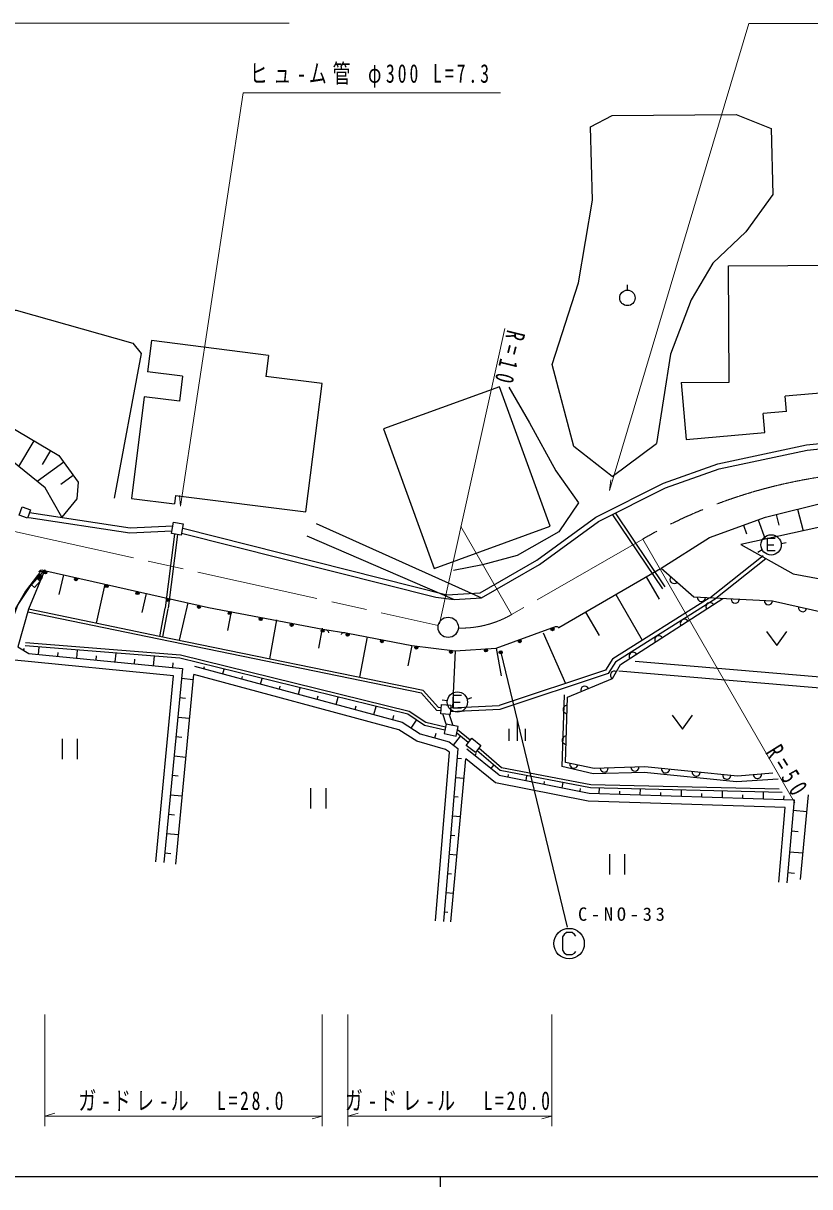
# Model space of a CAD drawing. Units: millimetres, scale not verified. Extents: x 40000 to 680000, y 20000 to 380000.
# Drawn here: x 126952 to 204414, y 204000 to 318604 of the extents above; entities that cross this region are included whole.
import ezdxf

# ---------------------------------------------------------------- set-up
doc = ezdxf.new("R2010")
doc.units = ezdxf.units.MM
doc.header["$LTSCALE"] = 1000
doc.linetypes.add('CHAIN', pattern=[18.5, 12, -1.5, 3.5, -1.5])
for name, color, linetype, lineweight in [('M-BGD', 7, 'Continuous', 25), ('M-BMK', 2, 'CHAIN', 13), ('M-BMK-SRVR', 3, 'Continuous', 25), ('M-STR-HTXT', 7, 'Continuous', 13), ('M-STR-STRC', 7, 'Continuous', 25), ('M-TTL-BAND', 7, 'Continuous', 25)]:
    doc.layers.add(name, color=color, linetype=linetype, lineweight=lineweight)
doc.styles.add('ＭＳ ゴシック', font='')
doc.styles.get('ＭＳ ゴシック').set_extended_font_data('MS Gothic')

msp = doc.modelspace()

# ---------------------------------------------------------------- linework, layer by layer
at = {"layer": 'M-BGD'}
for p, q in [((186456, 292313), (186456, 292833)), ((139572, 287354), (139181, 284265)), ((151116, 285893), (139572, 287354)), ((151116, 285893), (150851, 283803)), ((142641, 283827), (139181, 284265)), ((142641, 283827), (142330, 281370)), ((191749, 283218), (196485, 283247)), ((191749, 283218), (192231, 277617)), ((138870, 281808), (137603, 271794)), ((142330, 281370), (138870, 281808)), ((202140, 280354), (202010, 281864)), ((202140, 280354), (199833, 280156)), ((199994, 278285), (199833, 280156)), ((128001, 277488), (126492, 274948)), ((192231, 277617), (199994, 278285)), ((129638, 276516), (128814, 275128)), ((184965, 273964), (189317, 277207)), ((130932, 275369), (128309, 273482)), ((131882, 274049), (130654, 273165)), ((137603, 271794), (141835, 271258)), ((141942, 272103), (141835, 271258)), ((141942, 272103), (154779, 270478)), ((203225, 270736), (203757, 268612)), ((155795, 269326), (172096, 262014)), ((189941, 262908), (185022, 270197)), ((190190, 263076), (185271, 270365)), ((199329, 269681), (200011, 267795)), ((201107, 270206), (201364, 269176)), ((140945, 261018), (141882, 268288)), ((141242, 260980), (142179, 268250)), ((142658, 268861), (168677, 262301)), ((197892, 269161), (198198, 268314)), ((154870, 268122), (169385, 261845)), ((200207, 267224), (200887, 267224)), ((201595, 267374), (202090, 267449)), ((194564, 262014), (199840, 266186)), ((199735, 266734), (199299, 266488)), ((129070, 264769), (127452, 260899)), ((179692, 259071), (189728, 264897)), ((195171, 261984), (200089, 265873)), ((128539, 264462), (128357, 264223)), ((128869, 264735), (129161, 264669)), ((130908, 264276), (130468, 262320)), ((188301, 264069), (189569, 261883)), ((134987, 263358), (134122, 259513)), ((167686, 262551), (167777, 262540)), ((168677, 262301), (171948, 262506)), ((139066, 262441), (138641, 260552)), ((143146, 261523), (142313, 257822)), ((169385, 261845), (172096, 262014)), ((185026, 256018), (194504, 262017)), ((185313, 255727), (195197, 261982)), ((185320, 262338), (187924, 257852)), ((185766, 255434), (195848, 261950)), ((127452, 260899), (126411, 257168)), ((140894, 260987), (140376, 258214)), ((141189, 260931), (140671, 258159)), ((147427, 260652), (147083, 258782)), ((182339, 260608), (183680, 258297)), ((151910, 259828), (151205, 255995)), ((179028, 259060), (179310, 259163)), ((156393, 259004), (156032, 257041)), ((156459, 258914), (156753, 258858)), ((156459, 258914), (158929, 258535)), ((158634, 258592), (158929, 258535)), ((160829, 258166), (160056, 254177)), ((178171, 258572), (180352, 253580)), ((126411, 257168), (127509, 256530)), ((126960, 256849), (127063, 257028)), ((142429, 256348), (127156, 257567)), ((128454, 256437), (128524, 257157)), ((132232, 256065), (132310, 256855)), ((165220, 257316), (164829, 255296)), ((169497, 256788), (169223, 251192)), ((173536, 257044), (174030, 254338)), ((127509, 256530), (142624, 255042)), ((130343, 256251), (130380, 256628)), ((134122, 255879), (134162, 256291)), ((136011, 255693), (136096, 256553)), ((137901, 255507), (137945, 255954)), ((139790, 255321), (139882, 256250)), ((141679, 255135), (141727, 255617)), ((187229, 255776), (211235, 253723)), ((142624, 255042), (140790, 235927)), ((141979, 235786), (143737, 254457)), ((143814, 255265), (164283, 249755)), ((144744, 255014), (144802, 255228)), ((146605, 254513), (146731, 254982)), ((210564, 252668), (185600, 254770)), ((142532, 254086), (143692, 253975)), ((148466, 254012), (148534, 254267)), ((150327, 253512), (150475, 254062)), ((152188, 253011), (152267, 253307)), ((142349, 252175), (142931, 252119)), ((154048, 252510), (154219, 253142)), ((155909, 252009), (156000, 252346)), ((157770, 251508), (157963, 252223)), ((170665, 252039), (171143, 252186)), ((180230, 252439), (179999, 245396)), ((159631, 251007), (159733, 251385)), ((161492, 250506), (161706, 251303)), ((168717, 251870), (168221, 251932)), ((169062, 251185), (173817, 251396)), ((169309, 251746), (169989, 251746)), ((142166, 250263), (143332, 250151)), ((163353, 250006), (163466, 250424)), ((165170, 249183), (165674, 249965)), ((168593, 249563), (168263, 250579)), ((168909, 250532), (169267, 249431)), ((175591, 249909), (175591, 247909)), ((164283, 249755), (166056, 248611)), ((170964, 247982), (169721, 249019)), ((174791, 249109), (174791, 247909)), ((176391, 249109), (176391, 247909)), ((130768, 248123), (130768, 246123)), ((132288, 246123), (132288, 248123)), ((141982, 248352), (142567, 248296)), ((166056, 248611), (168913, 247813)), ((167484, 248212), (167613, 248674)), ((168913, 247813), (169768, 247163)), ((169341, 247488), (170018, 248380)), ((170780, 247746), (169655, 248683)), ((141799, 246440), (142972, 246328)), ((169768, 247163), (168339, 230129)), ((173811, 244535), (170640, 247112)), ((171433, 246468), (171595, 246666)), ((169057, 230098), (170551, 246153)), ((169689, 246217), (170120, 246181)), ((173019, 245179), (173299, 245524)), ((183097, 244660), (179999, 245396)), ((141615, 244529), (142204, 244472)), ((169530, 244324), (170374, 244254)), ((173811, 244535), (182679, 242779)), ((174698, 244359), (174744, 244591)), ((176472, 244008), (176566, 244487)), ((188120, 244805), (183097, 244660)), ((197211, 243897), (188120, 244805)), ((201290, 244143), (197211, 243897)), ((155259, 243265), (155259, 241265)), ((156779, 241265), (156779, 243265)), ((178245, 243657), (178294, 243903)), ((180019, 243306), (180119, 243813)), ((181792, 242955), (181844, 243216)), ((183689, 242746), (183707, 243277)), ((187729, 242613), (187748, 243180)), ((191769, 242480), (191789, 243083)), ((195809, 242346), (195830, 242986)), ((141432, 242617), (142612, 242504)), ((169371, 242432), (169785, 242397)), ((182679, 242779), (202879, 242113)), ((185709, 242679), (185718, 242954)), ((189749, 242546), (189759, 242839)), ((193789, 242413), (193799, 242724)), ((197829, 242280), (197840, 242609)), ((199849, 242213), (199872, 242889)), ((201869, 242147), (201881, 242493)), ((202879, 242113), (202169, 233928)), ((203497, 234249), (204293, 242603)), ((141249, 240706), (141840, 240649)), ((202791, 241090), (204138, 240973)), ((169213, 240539), (170022, 240471)), ((141065, 238795), (142252, 238681)), ((169054, 238646), (169450, 238613)), ((202613, 239044), (203278, 238986)), ((140882, 236883), (141477, 236826)), ((168895, 236754), (169670, 236689)), ((184679, 236761), (184679, 234761)), ((186199, 234761), (186199, 236761)), ((202435, 236997), (203748, 236883)), ((202257, 234951), (202905, 234895)), ((168736, 234861), (169115, 234829)), ((168578, 232968), (169318, 232906)), ((168419, 231076), (168781, 231045))]:
    msp.add_line(p, q, dxfattribs=at)
for points in [[(184965, 273964), (181167, 276927), (179035, 284983), (181626, 293040), (183013, 301190), (182826, 308413), (184955, 309525), (197179, 309621), (200606, 308233), (200793, 301750), (198108, 298045), (194868, 294989), (192739, 291376), (190703, 286005), (189317, 277207)], [(189791, 264934), (194553, 267953), (200047, 269941), (206403, 271532), (216995, 272792), (236451, 274983), (245719, 276706), (258959, 280579), (265380, 283030), (273182, 286409), (287083, 294159), (299942, 300950)], [(196485, 283247), (196414, 294711), (213922, 294821), (213958, 289152)], [(197636, 267277), (202774, 264384), (212695, 262539), (222000, 260489), (229183, 261859), (240517, 266446), (251735, 273017), (255292, 275550), (265622, 278631), (284848, 276584), (286078, 280279), (284844, 288146), (283817, 291156), (282840, 291793)], [(106811, 283203), (109958, 288668), (113569, 290336), (126256, 290339), (137740, 287101), (138574, 286083), (135892, 271821)], [(171948, 262506), (177536, 265715), (183352, 269965), (190010, 273290), (195371, 275209), (204081, 277064), (213818, 278071), (235401, 280302), (243687, 281691), (251079, 283636), (257316, 285520)], [(172096, 262014), (177808, 265295), (183613, 269537), (190206, 272830), (195508, 274727), (204159, 276569), (213870, 277574), (235468, 279806), (243792, 281201), (251215, 283155), (257461, 285041)], [(154779, 270478), (156376, 283104), (150851, 283803)], [(130736, 269960), (129114, 272832), (121653, 278853), (115073, 282465)], [(115444, 282743), (120262, 281262), (125545, 278947), (130457, 276029), (132357, 273389)], [(174776, 282759), (176814, 279240), (179408, 274518), (181632, 271370), (179688, 268499), (175614, 266183), (172188, 265256), (169317, 264699)], [(208060, 278979), (207769, 282359), (202010, 281864)], [(251845, 277043), (239642, 273789), (227500, 272069), (214254, 270900), (197636, 267277)], [(132357, 273389), (132218, 271767), (130736, 269960)], [(141579, 268577), (137454, 268378), (127496, 269894)], [(141671, 269082), (137480, 268880), (127572, 270388)], [(142536, 268376), (167595, 262058), (169385, 261845)], [(201007, 267864), (200207, 267864), (200207, 266664), (201007, 266664)], [(129070, 264769), (127527, 263024), (126410, 261361), (125034, 257631), (120186, 241711)], [(128521, 264557), (128530, 264596), (128563, 264650), (128603, 264693), (128663, 264730), (128718, 264749), (128791, 264753), (128869, 264735)], [(189791, 264934), (192993, 262093), (200750, 261703), (208618, 259938)], [(128357, 264223), (127161, 262655), (126157, 260907), (124753, 257216), (118392, 236098)], [(127772, 263301), (128072, 263036), (128602, 263636), (128302, 263901)], [(128539, 264462), (128587, 264526), (128626, 264559), (128686, 264589), (128734, 264602), (128784, 264602), (128850, 264589), (128896, 264567), (128920, 264549)], [(129161, 264669), (145185, 261064), (156459, 258914)], [(168111, 250879), (167691, 250922), (166169, 252615), (140315, 257921), (127391, 260605)], [(168132, 251179), (167837, 251209), (166326, 252889), (140376, 258214), (127452, 260899)], [(158929, 258535), (165220, 257316), (169497, 256788), (173536, 257044), (179028, 259060)], [(179310, 259163), (179385, 259190), (179435, 259198), (179502, 259191), (179550, 259176), (179592, 259149), (179641, 259103), (179667, 259060), (179678, 259031)], [(156753, 258858), (156832, 258843), (156879, 258823), (156932, 258783), (156966, 258746), (156988, 258701), (157006, 258636), (157007, 258585), (157001, 258556)], [(158292, 258403), (158300, 258442), (158331, 258498), (158370, 258541), (158428, 258581), (158483, 258600), (158556, 258607), (158634, 258592)], [(200171, 258688), (201171, 257328), (202171, 258688)], [(168476, 248964), (166466, 249434), (164823, 250537), (142381, 256051), (127132, 257268)], [(139994, 236004), (141752, 254324), (125761, 255899)], [(168534, 249259), (166588, 249713), (164946, 250816), (142429, 256348)], [(185313, 255727), (184555, 254564), (173891, 250999), (169033, 250783)], [(185026, 256018), (184296, 254899), (173817, 251396)], [(167542, 230196), (168935, 246792), (168551, 247083), (165724, 247874), (163955, 249015), (143737, 254457)], [(200770, 244743), (197306, 244438), (188171, 245361), (183179, 245212), (180352, 245801), (180564, 252210), (184983, 254048), (185766, 255434)], [(170109, 252386), (169309, 252386), (169309, 251186), (170109, 251186)], [(190878, 250445), (191878, 249085), (192878, 250445)], [(201684, 242845), (182837, 243298), (173916, 244989), (171642, 246963)], [(201420, 243152), (182868, 243598), (174052, 245268), (171827, 247201)], [(201372, 233997), (202009, 241342), (182588, 241982), (173461, 243788), (170551, 246153)]]:
    msp.add_lwpolyline(points, dxfattribs=at)
for points in [[(178859, 269069), (173867, 282801), (162419, 278639), (167411, 264907)], [(127678, 270671), (127369, 269851), (126546, 270160), (126854, 270980)], [(142501, 268183), (141539, 268359), (141740, 269459), (142702, 269283)], [(168090, 250591), (168155, 251489), (169080, 251422), (169015, 250525)], [(169782, 249330), (168593, 249563), (168410, 248628), (169599, 248394)], [(171484, 246760), (170568, 247473), (171119, 248182), (172036, 247469)]]:
    msp.add_lwpolyline(points, close=True, dxfattribs=at)
for centre, radius in [((186456, 291553), 760), ((200607, 267224), 1000), ((128556, 264072), 250), ((128556, 264072), 150), ((128556, 264072), 50), ((129128, 264523), 150), ((129128, 264523), 90), ((129128, 264523), 30), ((132153, 263842), 150), ((132153, 263842), 90), ((132153, 263842), 30), ((135177, 263162), 150), ((135177, 263162), 90), ((135177, 263162), 30), ((138202, 262481), 150), ((138202, 262481), 90), ((138202, 262481), 30), ((141226, 261801), 150), ((141226, 261801), 90), ((141226, 261801), 30), ((144251, 261120), 150), ((144251, 261120), 90), ((144251, 261120), 30), ((147295, 260509), 150), ((147295, 260509), 90), ((147295, 260509), 30), ((150340, 259928), 150), ((150340, 259928), 90), ((150340, 259928), 30), ((153385, 259347), 150), ((153385, 259347), 90), ((153385, 259347), 30), ((179080, 258919), 150), ((179080, 258919), 90), ((156430, 258766), 150), ((156430, 258766), 90), ((156430, 258766), 30), ((158900, 258387), 150), ((158900, 258387), 90), ((158900, 258387), 30), ((162273, 257734), 150), ((175854, 257735), 150), ((179080, 258919), 30), ((162273, 257734), 90), ((162273, 257734), 30), ((165661, 257110), 150), ((165661, 257110), 90), ((165661, 257110), 30), ((169071, 256690), 150), ((169071, 256690), 90), ((169071, 256690), 30), ((172526, 256830), 150), ((172526, 256830), 90), ((172526, 256830), 30), ((175854, 257735), 90), ((175854, 257735), 30), ((169709, 251746), 1000)]:
    msp.add_circle(centre, radius, dxfattribs=at)
for centre, start, end in [((191045, 263822), 138.4204, 318.4204), ((193739, 262056), 177.12171, 357.12171), ((194588, 261135), 32.87495, 212.87495), ((197087, 261887), 177.12171, 357.12171), ((200351, 261723), 177.12171, 357.12171), ((203712, 261039), 167.35353, 347.35353), ((192067, 259506), 32.87495, 212.87495), ((189547, 257877), 32.87495, 212.87495), ((187026, 256248), 32.87495, 212.87495), ((185180, 254396), 60.51912, 240.51912), ((182256, 252914), 22.58766, 202.58766), ((180525, 251013), 88.10939, 268.10939), ((180425, 247985), 88.10939, 268.10939), ((181180, 245629), 168.23018, 348.23018), ((184166, 245242), 181.71265, 1.71265), ((187195, 245332), 181.71265, 1.71265), ((190214, 245155), 174.22659, 354.22659), ((193229, 244850), 174.22659, 354.22659), ((196243, 244545), 174.22659, 354.22659), ((199260, 244610), 185.02894, 5.02894)]:
    msp.add_arc(centre, 400, start, end, dxfattribs=at)
at = {"layer": 'M-BMK'}
msp.add_line((187970, 267799), (175053, 260360), dxfattribs=at)
msp.add_lwpolyline([(107027, 272285), (126090, 268537), (167825, 259279)], dxfattribs=at)
for centre, radius, start, end in [((212923, 224471), 50000, 96.92422, 119.93839), ((170063, 269026), 10000, 268.53591, 299.9384)]:
    msp.add_arc(centre, radius, start, end, dxfattribs=at)
at = {"layer": 'M-BMK-SRVR'}
msp.add_circle((168810, 259104), 1000, dxfattribs=at)
at = {"layer": 'M-STR-HTXT'}
for p, q in [((174394, 288551), (167937, 259445)), ((184699, 272587), (184829, 273617)), ((142426, 271047), (142330, 272081)), ((175053, 260360), (170063, 269026)), ((187970, 267799), (202942, 241802)), ((129070, 220961), (129070, 209961)), ((156393, 209961), (156393, 220961)), ((158929, 220961), (158929, 209961)), ((179028, 209961), (179028, 220961)), ((129070, 210961), (130070, 211241)), ((129070, 210961), (156393, 210961)), ((156393, 210961), (155393, 210681)), ((158929, 210961), (159929, 211241)), ((158929, 210961), (179028, 210961)), ((179028, 210961), (178028, 210681))]:
    msp.add_line(p, q, dxfattribs=at)
for points in [[(114561, 277192), (123113, 318604), (153130, 318604)], [(184699, 272587), (198426, 318572), (223776, 318572)], [(142426, 271047), (148605, 311745), (173955, 311745)]]:
    msp.add_lwpolyline(points, dxfattribs=at)
at = {"layer": 'M-STR-STRC'}
msp.add_line((173979, 256638), (180510, 229577), dxfattribs=at)
msp.add_lwpolyline([(181373, 228672), (181253, 228852), (181013, 229032), (180473, 229032), (180233, 228852), (180053, 228612), (180053, 227292), (180233, 227052), (180473, 226872), (181013, 226872), (181253, 226992), (181373, 227172)], dxfattribs=at)
for centre, radius in [((173979, 256638), 150), ((173979, 256638), 90), ((173979, 256638), 30), ((180713, 227952), 1500)]:
    msp.add_circle(centre, radius, dxfattribs=at)
at = {"layer": 'M-TTL-BAND'}
for p, q in [((40000, 205000), (579000, 205000)), ((168000, 205000), (168000, 204000))]:
    msp.add_line(p, q, dxfattribs=at)

# ---------------------------------------------------------------- texts
at = {"layer": 'M-STR-HTXT', "char_height": 1833, "attachment_point": 7, "style": 'ＭＳ ゴシック'}
for s, insert in [('\\T1.33;\\W0.7;ヒュ-ム管\\~φ300\\~L=7.3', (149272, 312245)), ('\\T1.3;\\W0.7;ガ-ドレ-ル\u3000L=28.0', (132390, 211461)), ('\\T1.3;\\W0.7;ガ-ドレ-ル\u3000L=20.0', (158637, 211461))]:
    msp.add_mtext(s, dxfattribs=dict(at, insert=insert))
for s, insert, rotation in [('\\T1.65;\\W0.7;R=10', (174608, 288487), 256.2), ('\\T1.65;\\W0.7;R=50', (199966, 246764), 302)]:
    msp.add_mtext(s, dxfattribs=dict(at, insert=insert, rotation=rotation))
at = {"layer": 'M-STR-STRC', "insert": (181593, 230172), "char_height": 1320, "attachment_point": 7, "style": 'ＭＳ ゴシック'}
msp.add_mtext('\\T1.42;C-NO-33', dxfattribs=at)

doc.saveas('drawing.dxf')
